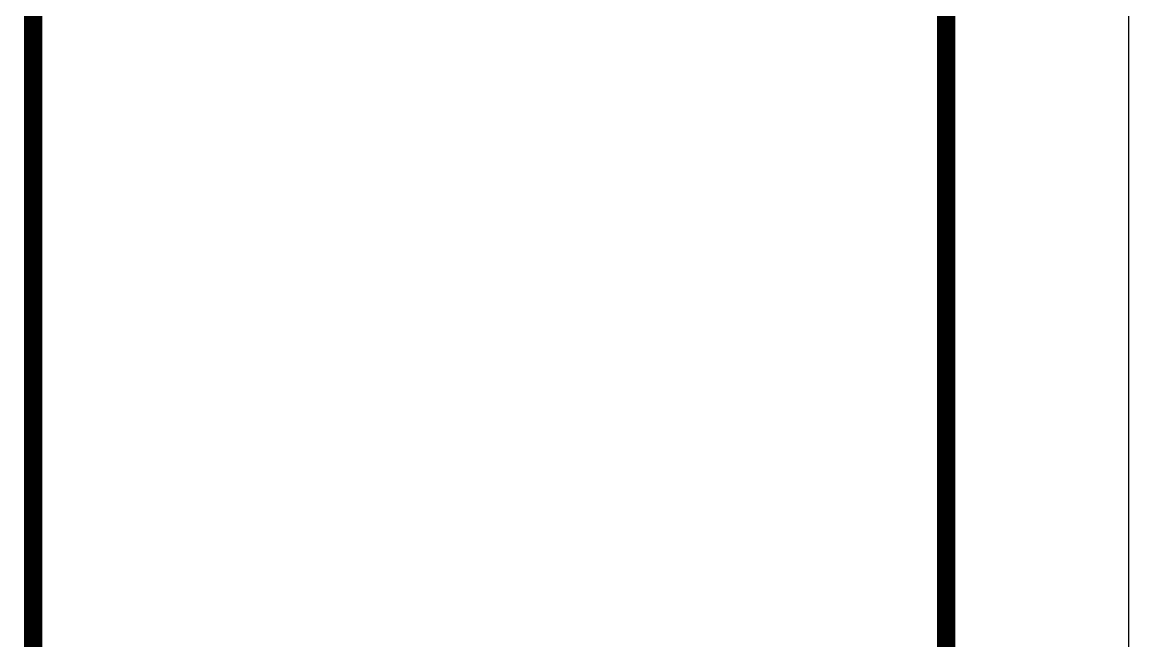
# Model space of a CAD drawing. Extents: x -137808 to 103746506, y -332957 to -111547.
# Drawn here: x 46099 to 52154, y -158628 to -155242 of the extents above; entities that cross this region are included whole.
import ezdxf

# ---------------------------------------------------------------- set-up
doc = ezdxf.new("R2010")
doc.units = 0
doc.header["$LTSCALE"] = 25
doc.header["$MEASUREMENT"] = 0
doc.layers.get('0').update_dxf_attribs({"linetype": 'CONTINUOUS'})
doc.layers.add('PUB_TITLE', color=4, linetype='CONTINUOUS')

# ---------------------------------------------------------------- blocks, each defined once
blk = doc.blocks.new('tjnhty')
at = {"const_width": 100}
blk.add_lwpolyline([(1267556.7, -1732652.9), (1267556.7, -1772652.9)], dxfattribs=at)
blk.add_lwpolyline([(1267556.7, -1732652.9), (1272550.7, -1732652.9), (1272550.7, -1772652.9), (1267556.7, -1772652.9)], close=True, dxfattribs=at)

msp = doc.modelspace()

# ---------------------------------------------------------------- linework, layer by layer
at = {"layer": 'PUB_TITLE'}
msp.add_lwpolyline([(-7246.4, -191865.8), (52153.6, -191865.8), (52153.6, -149865.8), (-7246.4, -149865.8)], close=True, dxfattribs=at)
msp.add_lwpolyline([(-7246.4, -191865.8), (52153.6, -191865.8), (52153.6, -149865.8), (-7246.4, -149865.8)], close=True, dxfattribs=at)
at = {"layer": 'PUB_TITLE', "const_width": 100}
msp.add_lwpolyline([(-4746.4, -190865.8), (51153.6, -190865.8), (51153.6, -150865.8), (-4746.4, -150865.8)], close=True, dxfattribs=at)
msp.add_lwpolyline([(-4746.4, -190865.8), (51153.6, -190865.8), (51153.6, -150865.8), (-4746.4, -150865.8)], close=True, dxfattribs=at)

# ---------------------------------------------------------------- block references
msp.add_blockref('tjnhty', (-1221397.1, 1581787.1))
msp.add_blockref('tjnhty', (-1221397.1, 1581787.1))

doc.saveas('drawing.dxf')
